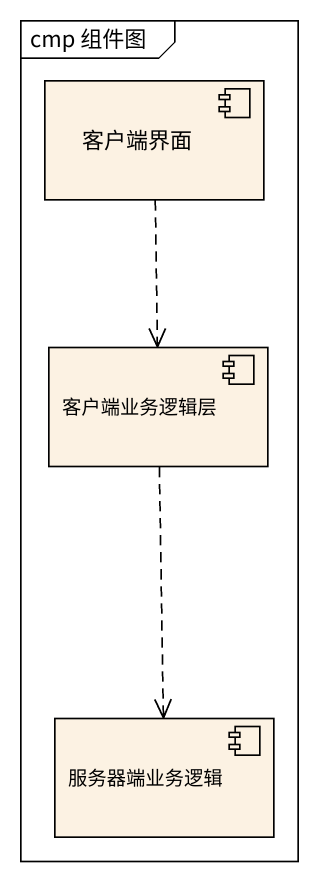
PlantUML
@startuml
mainframe cmp 组件图
component 客户端界面
component 客户端业务逻辑层
component 服务器端业务逻辑
客户端界面 ..> 客户端业务逻辑层
客户端业务逻辑层 ..> 服务器端业务逻辑
@enduml
